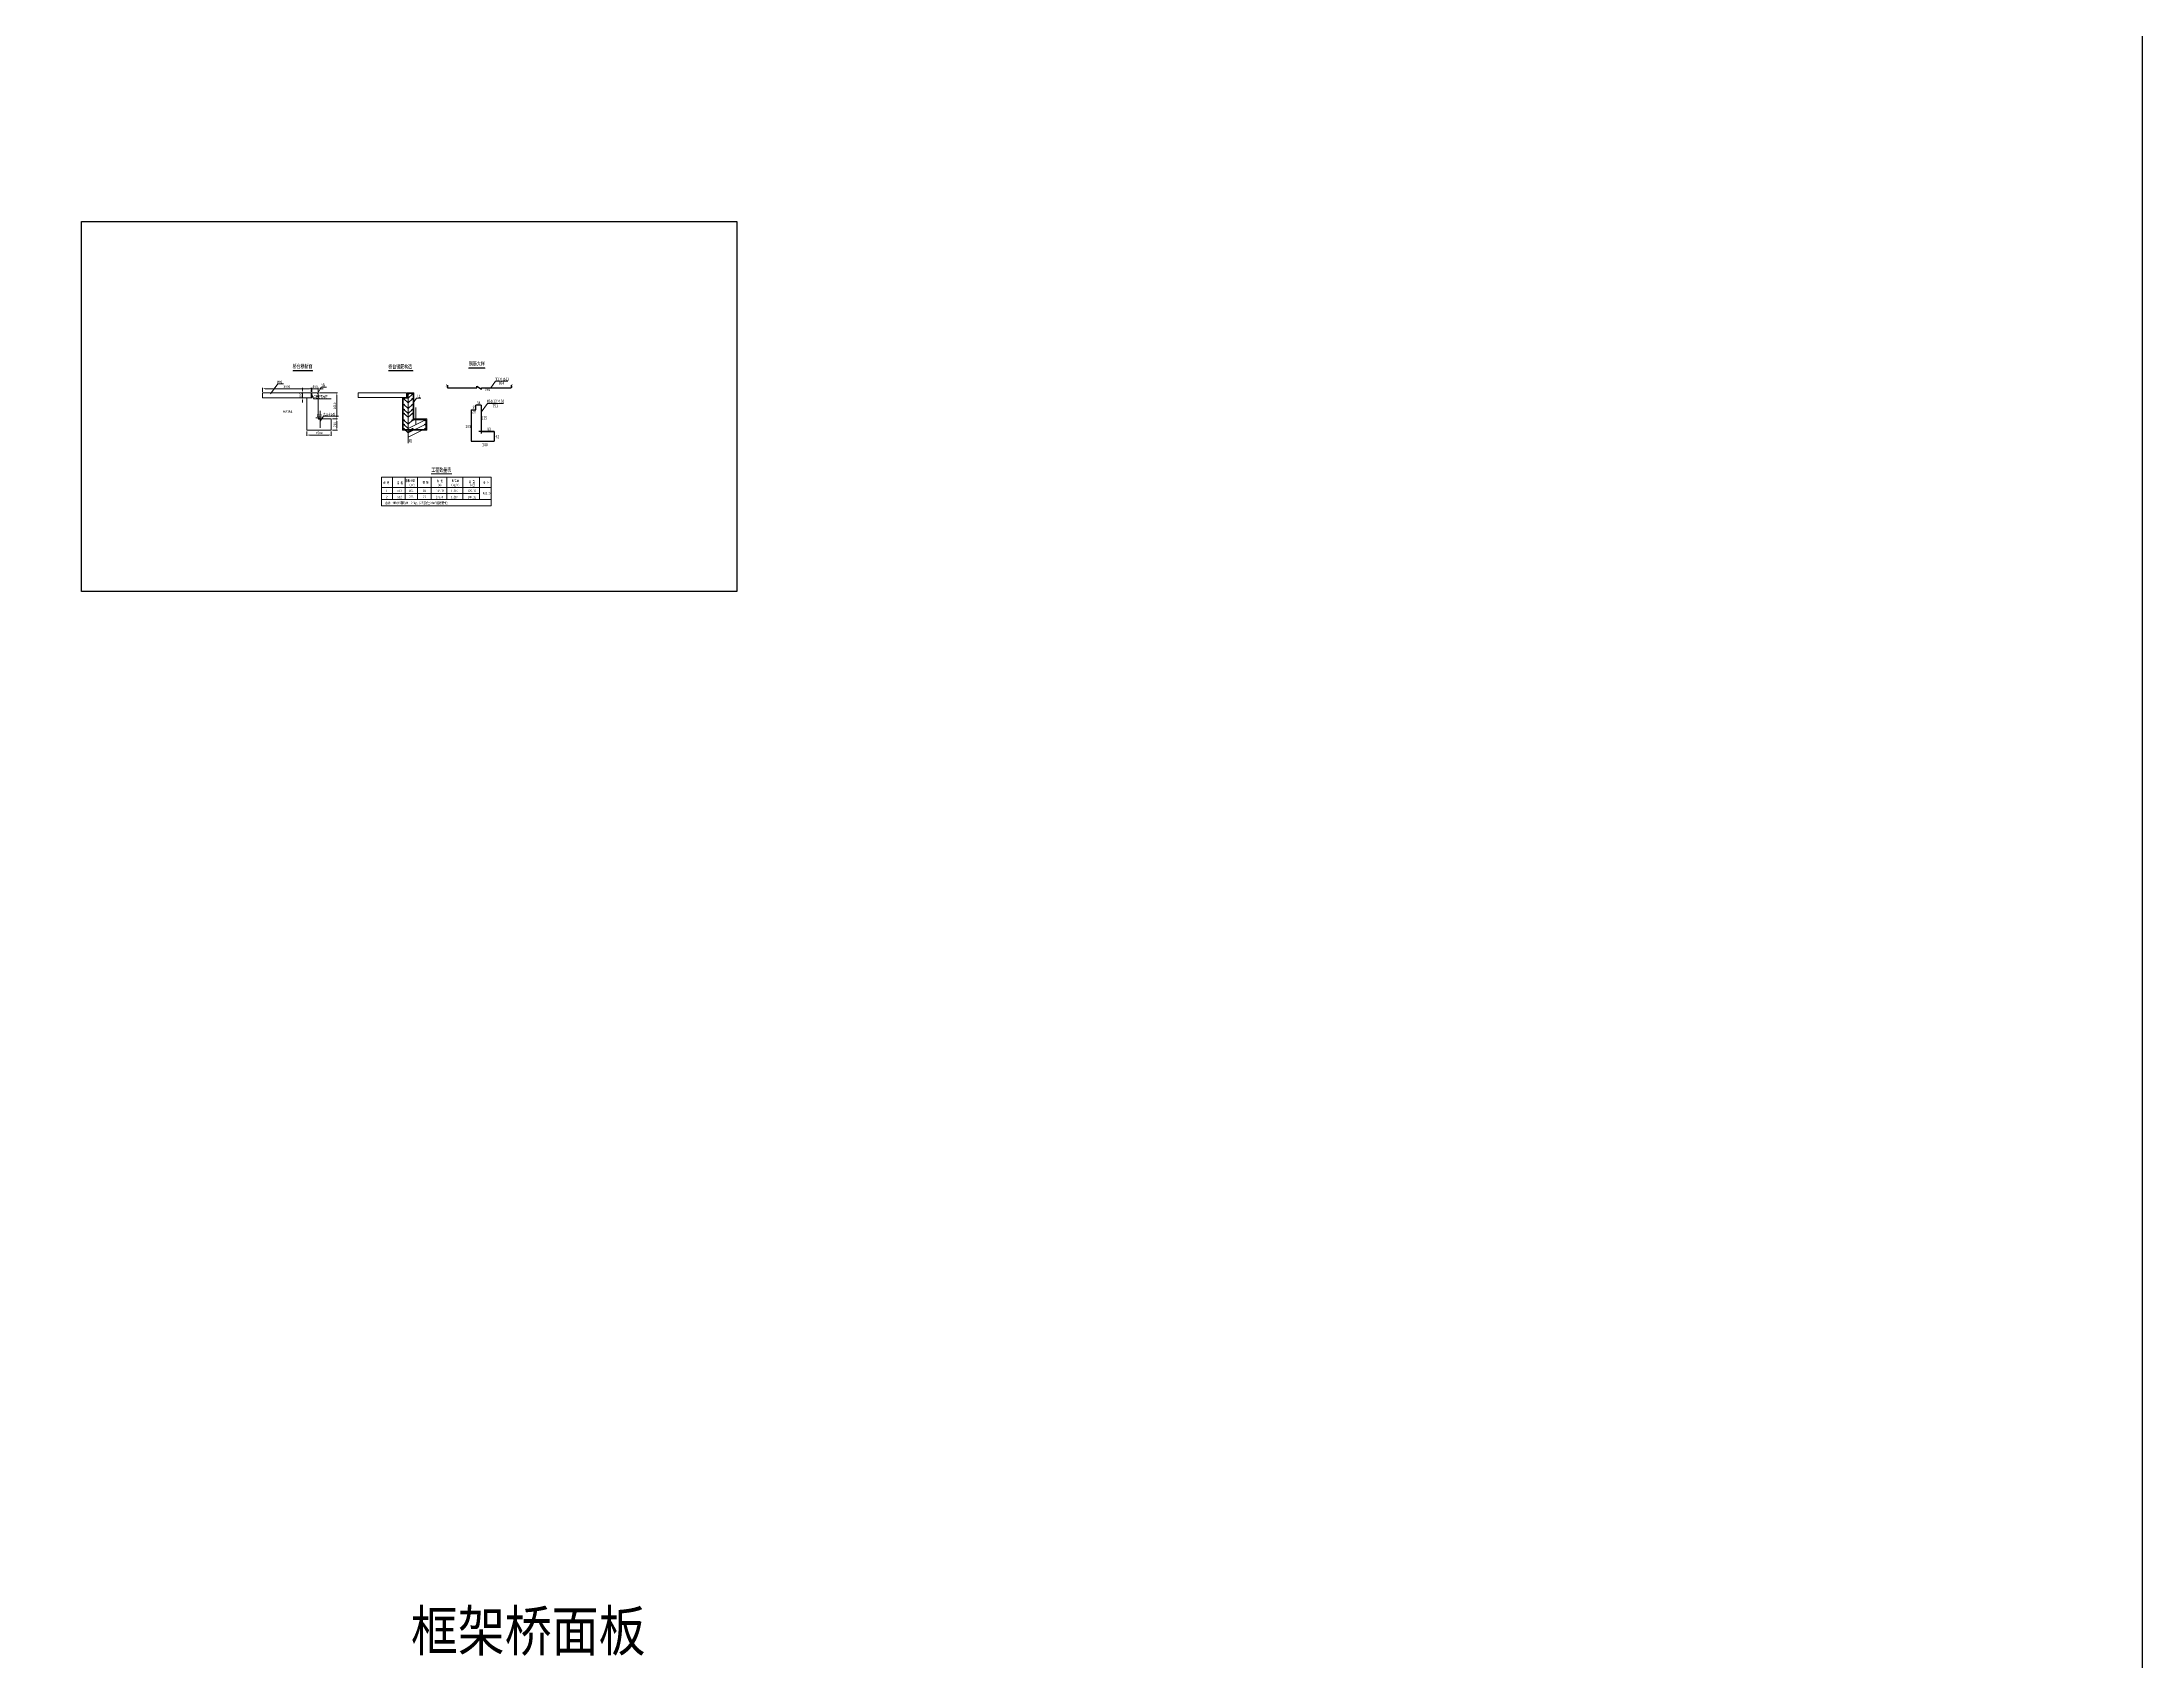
# Model space of a CAD drawing. Header units: millimetres. Extents: x -724662 to -98163, y -2532159 to 119496.
# Drawn here: x -99460 to -98163, y 114492 to 115493 of the extents above; entities that cross this region are included whole.
import ezdxf

# ---------------------------------------------------------------- set-up
doc = ezdxf.new("R2010")
doc.units = ezdxf.units.MM
doc.header["$LTSCALE"] = 20
doc.linetypes.add('CENTER2', pattern=[28.575, 19.05, -3.175, 3.175, -3.175])
doc.layers.get('0').update_dxf_attribs({"lineweight": 25})
for name, color, linetype, lineweight in [('中心线', 3, 'CENTER2', 13), ('文本', 7, 'Continuous', 13), ('标注', 1, 'Continuous', 13), ('标注线', 6, 'Continuous', 15)]:
    doc.layers.add(name, color=color, linetype=linetype, lineweight=lineweight)
doc.layers.add('钢构CAD-工字钢', color=6, linetype='Continuous')
doc.layers.add('钢筋', color=1, linetype='Continuous')
doc.styles.get("Standard").update_dxf_attribs({"font": 'simsun.ttf', "width": 0.85})
doc.styles.add('宋体', font='simsun.ttf', dxfattribs={"width": 0.7})
doc.dimstyles.new('副本桥梁样式', dxfattribs={"dimscale": 0.05, "dimtxt": 30, "dimasz": 30, "dimexe": 10, "dimexo": 15, "dimgap": 10, "dimtad": 1, "dimdec": 1, "dimlfac": 100, "dimdsep": 46, "dimtxsty": 'Standard', "dimcen": 30, "dimclrd": 256, "dimclre": 256, "dimclrt": 7, "dimadec": 0, "dimazin": 0, "dimtfac": 1, "dimtdec": 1, "dimtmove": 0, "dimatfit": 3, "dimfxl": 1, "dimlwd": -1, "dimlwe": 15, "dimarcsym": 0})

# ---------------------------------------------------------------- blocks, each defined once
blk = doc.blocks.new('*D843')
at = {"layer": 'Defpoints', "color": 0, "transparency": 16777216}
for p in [(-99281.6, 115259.8), (-99278.2, 115259.8), (-99281.6, 115252.8)]:
    blk.add_point(p, dxfattribs=at)
at = {"layer": '标注', "lineweight": 15, "transparency": 16777216}
for p, q in [((-99280.9, 115259.8), (-99277.7, 115259.8)), ((-99280.9, 115252.8), (-99277.7, 115252.8))]:
    blk.add_line(p, q, dxfattribs=at)
at = {"layer": '标注', "transparency": 16777216}
blk.add_line((-99278.2, 115254.3), (-99278.2, 115258.3), dxfattribs=at)
for points in [[(-99278.4, 115258.3), (-99277.9, 115258.3), (-99278.2, 115259.8)], [(-99278.4, 115254.3), (-99277.9, 115254.3), (-99278.2, 115252.8)]]:
    blk.add_solid(points, dxfattribs=at)
at = {"layer": '标注', "color": 7, "transparency": 16777216, "insert": (-99279.4, 115256.3), "char_height": 1.5, "attachment_point": 5, "rotation": 90}
blk.add_mtext('700', dxfattribs=at)
blk = doc.blocks.new('*D840')
at = {"layer": 'Defpoints', "color": 0, "transparency": 16777216}
for p in [(-99299.3, 115275.9), (-99297.5, 115275.9), (-99296.6, 115272.9)]:
    blk.add_point(p, dxfattribs=at)
at = {"layer": '标注', "lineweight": 15, "transparency": 16777216}
for p, q in [((-99298.2, 115275.9), (-99299.8, 115275.9)), ((-99297.4, 115272.9), (-99299.8, 115272.9))]:
    blk.add_line(p, q, dxfattribs=at)
at = {"layer": '标注', "transparency": 16777216}
for p, q in [((-99299.3, 115277.4), (-99299.3, 115278.9)), ((-99299.3, 115272.9), (-99299.3, 115275.9)), ((-99299.3, 115271.4), (-99299.3, 115269.9))]:
    blk.add_line(p, q, dxfattribs=at)
for points in [[(-99299.6, 115277.4), (-99299.1, 115277.4), (-99299.3, 115275.9)], [(-99299.6, 115271.4), (-99299.1, 115271.4), (-99299.3, 115272.9)]]:
    blk.add_solid(points, dxfattribs=at)
at = {"layer": '标注', "color": 7, "transparency": 16777216, "insert": (-99300.6, 115274.4), "char_height": 1.5, "attachment_point": 5, "rotation": 90}
blk.add_mtext('300', dxfattribs=at)
blk = doc.blocks.new('*D841')
at = {"layer": 'Defpoints', "color": 0, "transparency": 16777216}
for p in [(-99289.6, 115260.4), (-99289.6, 115259.5), (-99288.4, 115259.5)]:
    blk.add_point(p, dxfattribs=at)
at = {"layer": '标注线', "transparency": 16777216}
for p, q in [((-99290.4, 115260.4), (-99291.1, 115260.4)), ((-99288.4, 115260.4), (-99289.6, 115260.4)), ((-99287.7, 115260.4), (-99286.9, 115260.4))]:
    blk.add_line(p, q, dxfattribs=at)
at = {"layer": '标注线', "color": 4, "lineweight": 15, "transparency": 16777216}
for p, q in [((-99289.6, 115260.2), (-99289.6, 115260.9)), ((-99288.4, 115260.2), (-99288.4, 115260.9))]:
    blk.add_line(p, q, dxfattribs=at)
at = {"layer": '标注线', "transparency": 16777216}
for points in [[(-99290.4, 115260.5), (-99290.4, 115260.3), (-99289.6, 115260.4)], [(-99287.7, 115260.5), (-99287.7, 115260.3), (-99288.4, 115260.4)]]:
    blk.add_solid(points, dxfattribs=at)
at = {"layer": '标注线', "color": 7, "transparency": 16777216, "insert": (-99289, 115261.8), "char_height": 1.88, "attachment_point": 5, "style": '宋体'}
blk.add_mtext('120', dxfattribs=at)
blk = doc.blocks.new('*D844')
at = {"layer": 'Defpoints', "color": 0, "transparency": 16777216}
for p in [(-99324, 115278.4), (-99324, 115275.9), (-99294, 115275.9)]:
    blk.add_point(p, dxfattribs=at)
at = {"layer": '标注', "lineweight": 15, "transparency": 16777216}
for p, q in [((-99324, 115276.6), (-99324, 115278.9)), ((-99294, 115276.6), (-99294, 115278.9))]:
    blk.add_line(p, q, dxfattribs=at)
at = {"layer": '标注', "transparency": 16777216}
blk.add_line((-99295.5, 115278.4), (-99322.5, 115278.4), dxfattribs=at)
for points in [[(-99322.5, 115278.7), (-99322.5, 115278.2), (-99324, 115278.4)], [(-99295.5, 115278.7), (-99295.5, 115278.2), (-99294, 115278.4)]]:
    blk.add_solid(points, dxfattribs=at)
at = {"layer": '标注', "color": 7, "transparency": 16777216, "insert": (-99309, 115279.7), "char_height": 1.5, "attachment_point": 5}
blk.add_mtext('3000', dxfattribs=at)
blk = doc.blocks.new('*D842')
at = {"layer": 'Defpoints', "color": 0, "transparency": 16777216}
for p in [(-99293.6, 115275.9), (-99289.6, 115278.4), (-99289.6, 115275.9)]:
    blk.add_point(p, dxfattribs=at)
at = {"layer": '标注', "transparency": 16777216}
for p, q in [((-99295.1, 115278.4), (-99296.6, 115278.4)), ((-99293.6, 115278.4), (-99289.6, 115278.4)), ((-99288.1, 115278.4), (-99286.6, 115278.4))]:
    blk.add_line(p, q, dxfattribs=at)
at = {"layer": '标注', "lineweight": 15, "transparency": 16777216}
for p, q in [((-99293.6, 115276.6), (-99293.6, 115278.9)), ((-99289.6, 115276.6), (-99289.6, 115278.9))]:
    blk.add_line(p, q, dxfattribs=at)
at = {"layer": '标注', "transparency": 16777216}
for points in [[(-99295.1, 115278.7), (-99295.1, 115278.2), (-99293.6, 115278.4)], [(-99288.1, 115278.7), (-99288.1, 115278.2), (-99289.6, 115278.4)]]:
    blk.add_solid(points, dxfattribs=at)
at = {"layer": '标注', "color": 7, "transparency": 16777216, "insert": (-99291.6, 115279.7), "char_height": 1.5, "attachment_point": 5}
blk.add_mtext('400', dxfattribs=at)
blk = doc.blocks.new('*D838')
at = {"layer": 'Defpoints', "color": 0, "transparency": 16777216}
for p in [(-99296.6, 115252.8), (-99296.6, 115249.8), (-99281.6, 115252.8)]:
    blk.add_point(p, dxfattribs=at)
at = {"layer": '标注', "lineweight": 15, "transparency": 16777216}
for p, q in [((-99296.6, 115252), (-99296.6, 115249.3)), ((-99281.6, 115252), (-99281.6, 115249.3))]:
    blk.add_line(p, q, dxfattribs=at)
at = {"layer": '标注', "transparency": 16777216}
blk.add_line((-99283.1, 115249.8), (-99295.1, 115249.8), dxfattribs=at)
for points in [[(-99295.1, 115250.1), (-99295.1, 115249.6), (-99296.6, 115249.8)], [(-99283.1, 115250.1), (-99283.1, 115249.6), (-99281.6, 115249.8)]]:
    blk.add_solid(points, dxfattribs=at)
at = {"layer": '标注', "color": 7, "transparency": 16777216, "insert": (-99289.1, 115251.1), "char_height": 1.5, "attachment_point": 5}
blk.add_mtext('1500', dxfattribs=at)
blk = doc.blocks.new('*D839')
at = {"layer": 'Defpoints', "color": 0, "transparency": 16777216}
for p in [(-99289.6, 115275.9), (-99281.6, 115259.8), (-99278.2, 115259.8)]:
    blk.add_point(p, dxfattribs=at)
at = {"layer": '标注', "lineweight": 15, "transparency": 16777216}
for p, q in [((-99288.9, 115275.9), (-99277.7, 115275.9)), ((-99280.9, 115259.8), (-99277.7, 115259.8))]:
    blk.add_line(p, q, dxfattribs=at)
at = {"layer": '标注', "transparency": 16777216}
blk.add_line((-99278.2, 115274.4), (-99278.2, 115261.3), dxfattribs=at)
for points in [[(-99278.4, 115274.4), (-99277.9, 115274.4), (-99278.2, 115275.9)], [(-99278.4, 115261.3), (-99277.9, 115261.3), (-99278.2, 115259.8)]]:
    blk.add_solid(points, dxfattribs=at)
at = {"layer": '标注', "color": 7, "transparency": 16777216, "insert": (-99279.4, 115267.8), "char_height": 1.5, "attachment_point": 5, "rotation": 90}
blk.add_mtext('1610', dxfattribs=at)

msp = doc.modelspace()

# ---------------------------------------------------------------- linework, layer by layer
at = {"lineweight": 18}
for p, q in [((-99305.2933, 115289.488), (-99292.9846, 115289.488)), ((-99196.7032, 115291.212), (-99186.5099, 115291.212)), ((-99250.5156, 115223.7464), (-99182.6998, 115223.7464)), ((-99250.5156, 115223.7464), (-99250.5156, 115209.9547)), ((-99243.8084, 115223.7464), (-99243.8084, 115209.9547)), ((-99236.0353, 115223.7464), (-99236.0353, 115209.9547)), ((-99228.2622, 115223.7464), (-99228.2622, 115209.9547)), ((-99219.9553, 115225.8221), (-99207.1458, 115225.8221)), ((-99219.9478, 115223.7464), (-99219.9478, 115209.9547)), ((-99210.1767, 115223.7464), (-99210.1767, 115209.9547)), ((-99200.4056, 115223.7464), (-99200.4056, 115209.9547)), ((-99189.9972, 115223.7464), (-99189.9972, 115209.9547)), ((-99182.6998, 115223.7464), (-99182.6998, 115206.1833)), ((-99250.5156, 115217.4976), (-99182.6998, 115217.4976)), ((-99250.5156, 115213.7261), (-99189.9972, 115213.7261)), ((-99250.5156, 115209.9547), (-99182.6998, 115209.9547)), ((-99250.5156, 115209.9547), (-99182.6998, 115209.9547)), ((-99250.5156, 115209.9547), (-99189.9972, 115209.9547)), ((-99250.5156, 115209.9547), (-99250.5156, 115206.1833)), ((-99250.5156, 115206.1833), (-99182.6998, 115206.1833))]:
    msp.add_line(p, q, dxfattribs=at)
at = {"color": 5, "lineweight": 35, "const_width": 0.15}
for points in [[(-99305.2933, 115289.8355), (-99293.0068, 115289.8355)], [(-99246.3205, 115289.8355), (-99231.1018, 115289.8355)], [(-99196.7032, 115291.5595), (-99186.5389, 115291.5595)], [(-99219.9553, 115226.1696), (-99207.1704, 115226.1696)]]:
    msp.add_lwpolyline(points, dxfattribs=at)
at = {"layer": '中心线', "color": 2, "ltscale": 4}
for p, q in [((-99288.4151, 115254.2416), (-99288.4151, 115264.8651)), ((-99229.4424, 115256.1016), (-99229.4424, 115266.7251))]:
    msp.add_line(p, q, dxfattribs=at)
at = {"layer": '标注线', "color": 4}
for p, q in [((-99319.2385, 115275.3634), (-99314.7088, 115281.3474)), ((-99314.7088, 115281.3474), (-99311.1638, 115281.3474)), ((-99292.6417, 115272.2764), (-99281.723, 115272.2764)), ((-99290.0838, 115275.3186), (-99287.7837, 115279.4159)), ((-99287.7837, 115279.4159), (-99284.5095, 115279.4159)), ((-99234.0634, 115275.0696), (-99234.0599, 115244.8069)), ((-99231.3338, 115274.9712), (-99234.0594, 115272.594)), ((-99230.9766, 115269.7128), (-99228.9529, 115272.6693)), ((-99228.9529, 115272.6693), (-99226.3429, 115272.6693)), ((-99182.9382, 115279.0201), (-99180.1019, 115283.1638)), ((-99180.1019, 115283.1638), (-99172.5155, 115283.1638)), ((-99236.7917, 115272.1176), (-99234.0654, 115269.741)), ((-99236.791, 115268.5789), (-99234.0647, 115266.2023)), ((-99236.7903, 115265.5594), (-99234.064, 115263.1828)), ((-99236.7896, 115263.2022), (-99234.0633, 115260.8256)), ((-99231.3338, 115272.1182), (-99234.0594, 115269.741)), ((-99231.3338, 115268.5795), (-99234.0594, 115266.2023)), ((-99231.3338, 115265.56), (-99234.0594, 115263.1828)), ((-99231.3338, 115263.2028), (-99234.0594, 115260.8256)), ((-99188.9218, 115263.874), (-99185.14, 115269.3989)), ((-99185.14, 115269.3989), (-99175.1373, 115269.3989)), ((-99236.7886, 115258.969), (-99234.0624, 115256.5925)), ((-99236.7886, 115256.2388), (-99234.0624, 115253.8622)), ((-99236.7865, 115253.5831), (-99234.0603, 115251.2065)), ((-99231.3338, 115258.9697), (-99234.0594, 115256.5925)), ((-99223.7717, 115258.9429), (-99234.0594, 115253.8622)), ((-99223.5055, 115256.3217), (-99234.0574, 115251.2065)), ((-99223.7717, 115253.6309), (-99234.0574, 115248.4817)), ((-99231.3317, 115253.5838), (-99234.0574, 115251.2065))]:
    msp.add_line(p, q, dxfattribs=at)
at = {"layer": '标注线', "color": 7}
for p, q in [((-99293.7658, 115275.5832), (-99292.6417, 115272.2764)), ((-99288.4151, 115258.452), (-99286.3915, 115261.4085)), ((-99286.3915, 115261.4085), (-99277.1941, 115261.4085))]:
    msp.add_line(p, q, dxfattribs=at)
at = {"layer": '钢构CAD-工字钢', "color": 1}
msp.add_lwpolyline([(-106983.8246, 119495.75), (-98162.8005, 119495.75), (-98162.8005, 111489.3323), (-106983.8246, 111489.3323)], close=True, dxfattribs=at)
at = {"layer": '钢构CAD-工字钢'}
msp.add_lwpolyline([(-99435.9445, 115381.7736), (-99030.9566, 115381.7736), (-99030.9566, 115153.1158), (-99435.9445, 115153.1158)], close=True, dxfattribs=at)
at = {"layer": '钢筋', "color": 4, "lineweight": 18}
msp.add_line((-99246.3205, 115289.488), (-99231.0925, 115289.488), dxfattribs=at)
at = {"layer": '钢筋', "color": 5, "lineweight": 18}
for p, q in [((-99294.0151, 115275.8621), (-99293.6151, 115275.8621)), ((-99265.0424, 115275.8621), (-99265.0424, 115272.9621)), ((-99235.0424, 115275.8621), (-99265.0424, 115275.8621)), ((-99235.0424, 115272.9621), (-99265.0424, 115272.9621)), ((-99237.6424, 115272.8621), (-99237.6424, 115252.7621)), ((-99234.6424, 115272.8621), (-99237.6424, 115272.8621)), ((-99237.1611, 115272.5183), (-99237.1611, 115253.2233)), ((-99237.1611, 115272.5183), (-99234.3369, 115272.5183)), ((-99235.0424, 115275.8621), (-99235.0424, 115272.9621)), ((-99234.6424, 115275.8621), (-99234.6424, 115272.8621)), ((-99230.6424, 115275.8621), (-99234.6424, 115275.8621)), ((-99234.3369, 115272.5183), (-99234.3369, 115275.4665)), ((-99230.9766, 115275.4665), (-99234.3369, 115275.4665)), ((-99230.9766, 115275.4665), (-99230.9766, 115259.3115)), ((-99230.6424, 115275.8621), (-99230.6424, 115259.7621)), ((-99289.4151, 115259.6621), (-99289.4151, 115259.8621)), ((-99288.4151, 115259.8621), (-99289.4151, 115259.8621)), ((-99288.4151, 115259.6621), (-99289.4151, 115259.6621)), ((-99288.4151, 115259.8621), (-99287.4151, 115259.8621)), ((-99288.4151, 115259.6621), (-99287.4151, 115259.6621)), ((-99287.4151, 115259.6621), (-99287.4151, 115259.8621)), ((-99230.9766, 115259.3115), (-99223.091, 115259.3115)), ((-99230.6424, 115259.7621), (-99222.6424, 115259.7621)), ((-99229.4424, 115259.8621), (-99230.4424, 115259.8621)), ((-99230.4424, 115259.6621), (-99230.4424, 115259.8621)), ((-99229.4424, 115259.6621), (-99230.4424, 115259.6621)), ((-99229.4424, 115259.8621), (-99228.4424, 115259.8621)), ((-99229.4424, 115259.6621), (-99228.4424, 115259.6621)), ((-99228.4424, 115259.6621), (-99228.4424, 115259.8621)), ((-99223.091, 115259.3115), (-99223.091, 115253.2233)), ((-99222.6424, 115259.7621), (-99222.6424, 115252.7621)), ((-99222.6424, 115252.7621), (-99237.6424, 115252.7621)), ((-99237.1611, 115253.2233), (-99223.091, 115253.2233))]:
    msp.add_line(p, q, dxfattribs=at)
at = {"layer": '钢筋', "color": 1, "lineweight": 25}
for p, q in [((-99209.7927, 115280.6848), (-99209.7927, 115279.0201)), ((-99209.7927, 115279.0201), (-99191.5969, 115279.0201)), ((-99191.5969, 115279.0201), (-99191.5969, 115280.1056)), ((-99191.5969, 115280.1056), (-99188.7495, 115278.065)), ((-99188.7495, 115278.065), (-99188.7495, 115279.0201)), ((-99188.7495, 115279.0201), (-99170.3706, 115279.0201)), ((-99170.3706, 115280.5857), (-99170.3706, 115279.0201)), ((-99195.1063, 115265.2917), (-99195.1063, 115245.9967)), ((-99195.1063, 115265.2917), (-99192.2821, 115265.2917)), ((-99192.2821, 115265.2917), (-99192.2821, 115268.24)), ((-99188.9218, 115268.24), (-99192.2821, 115268.24)), ((-99188.9218, 115268.24), (-99188.9218, 115250.74)), ((-99181.0362, 115252.0849), (-99190.3362, 115252.0849)), ((-99188.9218, 115252.0849), (-99181.0362, 115252.0849)), ((-99181.0362, 115252.0849), (-99181.0362, 115245.9967)), ((-99195.1063, 115245.9967), (-99181.0362, 115245.9967))]:
    msp.add_line(p, q, dxfattribs=at)
at = {"layer": '钢筋', "color": 5, "lineweight": 18}
for points in [[(-99294.0151, 115272.8621), (-99324.0151, 115272.8621), (-99324.0151, 115275.8621), (-99294.0151, 115275.8621)], [(-99281.6151, 115252.7621), (-99281.6151, 115259.7621), (-99289.6151, 115259.7621), (-99289.6151, 115275.8621), (-99293.6151, 115275.8621), (-99293.6151, 115272.8621), (-99296.6151, 115272.8621), (-99296.6151, 115252.7621)]]:
    msp.add_lwpolyline(points, close=True, dxfattribs=at)
at = {"layer": '钢筋', "color": 1, "lineweight": 25}
for centre in [(-99236.7851, 115272.1257), (-99234.0634, 115275.0696), (-99231.3338, 115275.0696), (-99231.3338, 115272.1257), (-99236.7851, 115268.5949), (-99236.7851, 115265.5949), (-99236.7851, 115263.0628), (-99236.7851, 115258.9429), (-99231.3338, 115268.5949), (-99231.3338, 115265.5949), (-99231.3338, 115263.0628), (-99231.3338, 115258.9429), (-99223.5055, 115258.9429), (-99236.7851, 115256.3217), (-99236.7851, 115253.6376), (-99231.3338, 115253.5928), (-99223.5055, 115256.3217), (-99223.5055, 115253.6376)]:
    msp.add_circle(centre, 0.2663, dxfattribs=at)

# ---------------------------------------------------------------- texts
at = {"style": '宋体', "width": 0.7}
for s, height, p in [('桥台横断面', 2.5, (-99305.4277, 115291.0215)), ('桥台钢筋构造', 2.5, (-99246.3642, 115290.7797)), ('钢筋大样', 2.5, (-99196.536, 115292.6712)), ('搭板', 1.5, (-99314.9232, 115281.678)), ('填塞沥青麻絮', 1.5, (-99292.7179, 115272.7073)), ('台背', 1.5, (-99288.2178, 115279.893)), ('台背填土', 1.5, (-99311.5079, 115263.5783)), ('支座中心线', 1.5, (-99286.5468, 115261.934)), ('编 号', 1.5, (-99249.5458, 115219.4738)), ('规 格', 1.5, (-99241.1305, 115219.5136)), ('单根长度', 1.5, (-99235.8614, 115220.8807)), ('根 数', 1.5, (-99225.2639, 115219.6741)), ('工程数量表', 2.5, (-99219.792, 115227.0689)), ('共 长', 1.5, (-99216.4029, 115220.6852)), ('单位重', 1.5, (-99207.1641, 115220.8961)), ('共 重', 1.5, (-99196.6226, 115220.1898)), ('合 计', 1.5, (-99187.824, 115219.6906)), ('合计：HRB335钢筋441.24kg，C25混凝土24m³(包括搭板)', 1.5, (-99248.2317, 115207.1423)), ('2', 1.5, (-99247.7037, 115210.8153)), ('1', 1.5, (-99247.7037, 115214.5867)), ('φ12', 1.5, (-99240.9965, 115214.5867)), ('φ12', 1.5, (-99240.9965, 115210.8153)), ('804', 1.5, (-99233.4245, 115214.6188)), ('753', 1.5, (-99233.4245, 115210.8474)), ('(cm)', 1.5, (-99233.3662, 115218.2548)), ('27', 1.5, (-99224.902, 115210.8474)), ('18', 1.5, (-99224.902, 115214.6188)), ('203.4', 1.5, (-99216.9214, 115210.8153)), ('144.72', 1.5, (-99216.9214, 115214.5867)), ('(m)', 1.5, (-99215.974, 115218.2548)), ('1.210', 1.5, (-99207.5861, 115214.5867)), ('1.210', 1.5, (-99207.5861, 115210.8153)), ('(kg/m)', 1.5, (-99207.4453, 115218.2548)), ('246.12', 1.5, (-99197.2561, 115210.8153)), ('175.12', 1.5, (-99197.2561, 115214.5867)), ('(kg)', 1.5, (-99196.1353, 115218.2548)), ('421.24', 1.5, (-99187.9, 115213.1714))]:
    msp.add_text(s, height=height, dxfattribs=at).set_placement(p)
at = {"layer": '文本', "insert": (-99232.3469, 114523.789), "char_height": 25, "width": 289.934703, "attachment_point": 1}
msp.add_mtext('框架桥面板', dxfattribs=at)
at = {"layer": '标注线', "color": 4, "style": '宋体', "width": 0.7}
for s, height, p in [('N1×φ12', 2, (-99180.2525, 115283.3856)), ('N2', 1.875, (-99228.6474, 115272.8123)), ('5', 2, (-99210.9981, 115279.2793)), ('794', 2, (-99186.8935, 115276.982)), ('804', 2, (-99178.1626, 115281.0039)), ('5', 2, (-99170.3258, 115279.197)), ('28', 2, (-99194.6148, 115263.1773)), ('29', 2, (-99194.348, 115266.0219)), ('34', 2, (-99191.7106, 115268.6313)), ('175', 2, (-99188.6732, 115259.4064)), ('N2φ12×30', 2, (-99185.5461, 115269.7252)), ('753', 2, (-99181.9536, 115266.7989)), ('N1', 1.875, (-99233.7193, 115245.4149)), ('193', 2, (-99198.7362, 115254.1039)), ('93', 2, (-99185.2631, 115252.3956)), ('61', 2, (-99180.0803, 115247.8447)), ('140', 2, (-99188.3964, 115242.9207))]:
    msp.add_text(s, height=height, dxfattribs=at).set_placement(p)

# ---------------------------------------------------------------- dimensions: what is measured, and where the dimension line sits
at = {"layer": '标注'}
for base, p1, p2, picture, middle in [((-99324.0151, 115278.4051), (-99294.0151, 115275.8621), (-99324.0151, 115275.8621), '*D844', (-99309.0151, 115279.6551)), ((-99289.6151, 115278.41), (-99293.6151, 115275.8621), (-99289.6151, 115275.8621), '*D842', (-99291.6151, 115279.66)), ((-99296.6151, 115249.8255), (-99281.6151, 115252.7621), (-99296.6151, 115252.7621), '*D838', (-99289.1151, 115251.0755))]:
    dim = msp.add_linear_dim(base=base, p1=p1, p2=p2, dimstyle='副本桥梁样式', dxfattribs=at)
    dim.commit()
    dim.dimension.update_dxf_attribs({"geometry": picture, "text_midpoint": middle})
dim = msp.add_linear_dim(base=(-99299.3183, 115275.8621), p1=(-99296.6151, 115272.8621), p2=(-99297.4733, 115275.8621), angle=90, dimstyle='副本桥梁样式', dxfattribs=at)
dim.commit()
dim.dimension.update_dxf_attribs({"geometry": '*D840', "text_midpoint": (-99299.3183, 115274.3621), "dimtype": 160})
for p1, picture, middle in [((-99289.6151, 115275.8621), '*D839', (-99279.4178, 115267.8121)), ((-99281.6151, 115252.7621), '*D843', (-99279.4178, 115256.2621))]:
    dim = msp.add_linear_dim(base=(-99278.1678, 115259.7621), p1=p1, p2=(-99281.6151, 115259.7621), angle=90, dimstyle='副本桥梁样式', dxfattribs=at)
    dim.commit()
    dim.dimension.update_dxf_attribs({"geometry": picture, "text_midpoint": middle})
at = {"layer": '标注线', "color": 4}
dim = msp.add_linear_dim(base=(-99289.6151, 115260.3929), p1=(-99288.4151, 115259.4517), p2=(-99289.6151, 115259.4517), dimstyle='副本桥梁样式', override={"dimtxt": 37.5, "dimasz": 15, "dimtxsty": '宋体', "dimclre": 4}, dxfattribs=at)
dim.commit()
dim.dimension.update_dxf_attribs({"geometry": '*D841', "text_midpoint": (-99289.0151, 115260.3929), "dimtype": 160})

doc.saveas('drawing.dxf')
